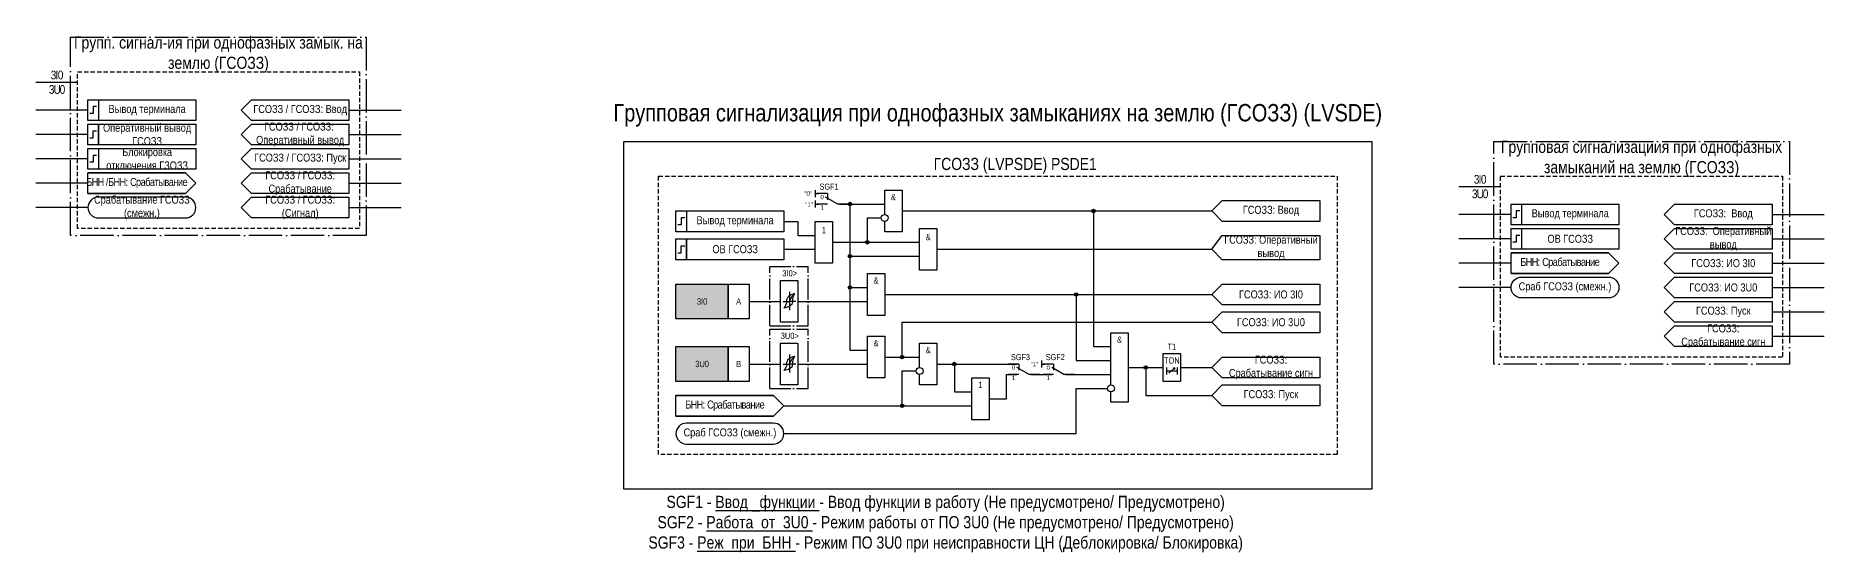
# Model space of a CAD drawing. Header units: millimetres. Extents: x -2185 to 320, y -18 to 149.
# Drawn here: x -1555 to -1041, y -18 to 130 of the extents above; entities that cross this region are included whole.
import ezdxf
from ezdxf.enums import TextEntityAlignment as Align

# ---------------------------------------------------------------- set-up
doc = ezdxf.new("R2010")
doc.units = ezdxf.units.MM
doc.linetypes.add('ACAD_ISO04W100', pattern=[30, 24, -3, 0, -3])
doc.linetypes.add('штриховая2', pattern=[0.375, 0.25, -0.125])
doc.layers.add('TEXT', color=7, linetype='Continuous', lineweight=25)
doc.layers.add('Основная', color=7, linetype='Continuous')
doc.styles.add('1.8_Gost_RD', font='ARIALN.TTF', dxfattribs={"height": 1.8})
doc.styles.add('2.5_Gost_RD', font='ARIALN.TTF', dxfattribs={"height": 2.5})
doc.styles.add('3.5_Gost_RD', font='ARIALN.TTF', dxfattribs={"height": 3.5})
doc.styles.add('Вывод', font='ARIALN.TTF', dxfattribs={"height": 2.5})
doc.styles.add('Компонент', font='ARIALN.TTF', dxfattribs={"height": 3.5})

# ---------------------------------------------------------------- blocks, each defined once
blk = doc.blocks.new('*U892')
at = {"layer": 'Основная', "linetype": 'ACAD_ISO04W100', "ltscale": 0.25}
for p, q in [((0, 0), (11, 0)), ((0, -17), (0, 0)), ((11, -17), (11, 0)), ((0, -17), (11, -17))]:
    blk.add_line(p, q, dxfattribs=at)
at = {"layer": 'Основная', "style": 'Компонент'}
blk.add_attdef('ОУ', text='', height=3.5, dxfattribs=at).set_placement((11, 0), align=Align.MIDDLE_CENTER)
blk = doc.blocks.new('*U958')
at = {"layer": 'Основная', "color": 0}
blk.add_line((0, 0), (7, 4), dxfattribs=at)
at = {"layer": 'Основная', "ltscale": 0.35}
blk.add_line((6, 6), (6, 2.5), dxfattribs=at)
blk = doc.blocks.new('*U985')
at = {"layer": 'Основная', "color": 0}
for p, q in [((-3, 6), (-9, 6)), ((-3, 0), (-9, 0)), ((9, 0), (3, 0))]:
    blk.add_line(p, q, dxfattribs=at)
at = {"layer": 'Основная', "ltscale": 0.25, "xscale": -1}
blk.add_blockref('*U958', (3, 0), dxfattribs=at)
at = {"layer": 'Основная'}
for tag, height, style, p in [('ОУ', 3.5, 'Компонент', (-2, 10)), ('В1', 2.5, 'Вывод', (-14, 6)), ('В2', 2.5, 'Вывод', (-6, 4)), ('В3', 2.5, 'Вывод', (-6, -2))]:
    blk.add_attdef(tag, text='', height=height, dxfattribs=dict(at, style=style)).set_placement(p, align=Align.MIDDLE_CENTER)
blk = doc.blocks.new('Точка')
at = {"ltscale": 100}
h = blk.add_hatch(color=256, dxfattribs=at)
h.dxf.hatch_style = 1
edge = h.paths.add_edge_path()
edge.add_arc((0, 0), 0.5, 0, 360)
blk.add_circle((0, 0), 0.5, dxfattribs=at)

msp = doc.modelspace()

# ---------------------------------------------------------------- hatches: boundary and pattern name
at = {"ltscale": 100, "true_color": 0xf7941d}
h = msp.add_hatch(color=30, dxfattribs=at)
h.dxf.hatch_style = 1
h.paths.add_polyline_path([(-1371, 59), (-1356, 59), (-1356, 49), (-1371, 49)])
h = msp.add_hatch(color=30, dxfattribs=at)
h.dxf.hatch_style = 1
h.paths.add_polyline_path([(-1371, 41), (-1356, 41), (-1356, 31), (-1371, 31)])

# ---------------------------------------------------------------- linework, layer by layer
at = {"ltscale": 100}
for p, q in [((-1555, 117), (-1543, 117)), ((-1540, 109), (-1555, 109)), ((-1465, 109), (-1450, 109)), ((-1540, 102), (-1555, 102)), ((-1465, 102), (-1450, 102)), ((-1540, 95), (-1555, 95)), ((-1465, 95), (-1450, 95)), ((-1540, 88), (-1555, 88)), ((-1465, 88), (-1450, 88)), ((-1331, 86), (-1331, 84)), ((-1331, 85), (-1330, 85)), ((-1331, 83), (-1331, 81)), ((-1146, 87), (-1134, 87)), ((-1540, 81), (-1555, 81)), ((-1465, 81), (-1450, 81)), ((-1331, 82), (-1330, 82)), ((-1131, 79), (-1146, 79)), ((-1056, 79), (-1041, 79)), ((-1131, 72), (-1146, 72)), ((-1056, 72), (-1041, 72)), ((-1131, 65), (-1146, 65)), ((-1056, 65), (-1041, 65)), ((-1131, 58), (-1146, 58)), ((-1056, 58), (-1041, 58)), ((-1056, 51), (-1041, 51)), ((-1056, 44), (-1041, 44)), ((-1266, 37), (-1266, 35)), ((-1266, 36), (-1265, 36))]:
    msp.add_line(p, q, dxfattribs=at)
for p, q in [((-1338.4, 56.72), (-1338.4, 51.52)), ((-1338.4, 38.72), (-1338.4, 33.52))]:
    msp.add_line(p, q)
at = {"color": 7, "ltscale": 100}
for p, q in [((-1340.21, 54), (-1338.4, 54)), ((-1336.58, 54), (-1338.4, 54)), ((-1340.21, 36), (-1338.4, 36)), ((-1336.58, 36), (-1338.4, 36)), ((-1229.33, 33.41), (-1227.66, 34.9)), ((-1227.66, 34.9), (-1228.18, 34.68)), ((-1227.66, 34.9), (-1227.92, 34.43))]:
    msp.add_line(p, q, dxfattribs=at)
at = {"linetype": 'ACAD_ISO04W100', "lineweight": 30, "ltscale": 0.4}
msp.add_lwpolyline([(-1545, 130), (-1460, 130), (-1460, 73), (-1545, 73)], close=True, dxfattribs=at)
at = {"linetype": 'штриховая2', "ltscale": 5}
for points in [[(-1543, 120), (-1462, 120), (-1462, 75), (-1543, 75)], [(-1376, 90), (-1181, 90), (-1181, 10), (-1376, 10)], [(-1134, 90), (-1053, 90), (-1053, 38), (-1134, 38)]]:
    msp.add_lwpolyline(points, close=True, dxfattribs=at)
at = {"ltscale": 100}
for points in [[(-1540, 112), (-1537, 112), (-1537, 106), (-1540, 106)], [(-1540, 112), (-1509, 112), (-1509, 106), (-1540, 106)], [(-1465, 112), (-1465, 106), (-1493, 106), (-1496, 109), (-1493, 112)], [(-1540, 105), (-1537, 105), (-1537, 99), (-1540, 99)], [(-1537, 105), (-1509, 105), (-1509, 99), (-1537, 99)], [(-1465, 105), (-1465, 99), (-1493, 99), (-1496, 102), (-1493, 105)], [(-1540, 98), (-1537, 98), (-1537, 92), (-1540, 92)], [(-1540, 98), (-1509, 98), (-1509, 92), (-1540, 92)], [(-1493, 98), (-1465, 98), (-1465, 92), (-1493, 92), (-1496, 95)], [(-1493, 91), (-1465, 91), (-1465, 85), (-1493, 85), (-1496, 88)], [(-1493, 84), (-1465, 84), (-1465, 78), (-1493, 78), (-1496, 81)], [(-1186, 83), (-1186, 77), (-1214, 77), (-1217, 80), (-1214, 83)], [(-1371, 80), (-1368, 80), (-1368, 74), (-1371, 74)], [(-1371, 80), (-1340, 80), (-1340, 74), (-1371, 74)], [(-1131, 82), (-1128, 82), (-1128, 76), (-1131, 76)], [(-1131, 82), (-1100, 82), (-1100, 76), (-1131, 76)], [(-1056, 82), (-1056, 76), (-1084, 76), (-1087, 79), (-1084, 82)], [(-1371, 72), (-1368, 72), (-1368, 66), (-1371, 66)], [(-1368, 72), (-1340, 72), (-1340, 66), (-1368, 66)], [(-1331, 77), (-1326, 77), (-1326, 65), (-1331, 65)], [(-1301, 75), (-1296, 75), (-1296, 63), (-1301, 63)], [(-1186, 73), (-1186, 66), (-1214, 66), (-1217, 69), (-1214, 73)], [(-1131, 75), (-1128, 75), (-1128, 69), (-1131, 69)], [(-1131, 75), (-1100, 75), (-1100, 69), (-1131, 69)], [(-1056, 75), (-1056, 69), (-1084, 69), (-1087, 72), (-1084, 75)], [(-1084, 68), (-1056, 68), (-1056, 62), (-1084, 62), (-1087, 65)], [(-1316, 62), (-1311, 62), (-1311, 50), (-1316, 50)], [(-1371, 59), (-1356, 59), (-1356, 49), (-1371, 49)], [(-1356, 59), (-1350, 59), (-1350, 49), (-1356, 49)], [(-1341, 60), (-1336, 60), (-1336, 48), (-1341, 48)], [(-1214, 59), (-1186, 59), (-1186, 53), (-1214, 53), (-1217, 56)], [(-1084, 61), (-1056, 61), (-1056, 55), (-1084, 55), (-1087, 58)], [(-1084, 54), (-1056, 54), (-1056, 48), (-1084, 48), (-1087, 51)], [(-1214, 51), (-1186, 51), (-1186, 45), (-1214, 45), (-1217, 48)], [(-1084, 47), (-1056, 47), (-1056, 41), (-1084, 41), (-1087, 44)], [(-1341, 42), (-1336, 42), (-1336, 30), (-1341, 30)], [(-1316, 44), (-1311, 44), (-1311, 32), (-1316, 32)], [(-1371, 41), (-1356, 41), (-1356, 31), (-1371, 31)], [(-1356, 41), (-1350, 41), (-1350, 31), (-1356, 31)], [(-1231, 39), (-1226, 39), (-1226, 31), (-1231, 31)], [(-1214, 38), (-1186, 38), (-1186, 32), (-1214, 32), (-1217, 35)], [(-1286, 32), (-1281, 32), (-1281, 20), (-1286, 20)], [(-1214, 30), (-1186, 30), (-1186, 24), (-1214, 24), (-1217, 27)]]:
    msp.add_lwpolyline(points, close=True, dxfattribs=at)
at = {"lineweight": 30, "ltscale": 100}
for points in [[(-1537.5, 110), (-1538.5, 110), (-1538.5, 108), (-1539.5, 108)], [(-1539.5, 101), (-1538.5, 101), (-1538.5, 103), (-1537.5, 103)], [(-1537.5, 96), (-1538.5, 96), (-1538.5, 94), (-1539.5, 94)], [(-1368.5, 78), (-1369.5, 78), (-1369.5, 76), (-1370.5, 76)], [(-1128.5, 80), (-1129.5, 80), (-1129.5, 78), (-1130.5, 78)], [(-1128.5, 73), (-1129.5, 73), (-1129.5, 71), (-1130.5, 71)], [(-1370.5, 68), (-1369.5, 68), (-1369.5, 70), (-1368.5, 70)]]:
    msp.add_lwpolyline(points, dxfattribs=at)
at = {"color": 3, "ltscale": 100}
msp.add_lwpolyline([(-1386, 100), (-1171, 100), (-1171, 0), (-1386, 0)], close=True, dxfattribs=at)
at = {"color": 251, "linetype": 'ACAD_ISO04W100', "lineweight": 30, "ltscale": 0.4, "true_color": 0x58595b}
msp.add_lwpolyline([(-1136, 100), (-1051, 100), (-1051, 36), (-1136, 36)], close=True, dxfattribs=at)
at = {"ltscale": 100}
for points in [[(-1537, 78), (-1512, 78, 1), (-1512, 84), (-1537, 84, 1)], [(-1128, 55, -1), (-1128, 61), (-1103, 61, -1), (-1103, 55)], [(-1368, 13), (-1343, 13, 1), (-1343, 19), (-1368, 19, 1)]]:
    msp.add_lwpolyline(points, format="xyb", close=True, dxfattribs=at)
for points in [[(-1311, 79), (-1311, 86), (-1306, 86), (-1306, 74), (-1311, 74), (-1311, 77)], [(-1326, 71), (-1316, 71), (-1316, 78), (-1312, 78)], [(-1324, 82), (-1311, 82)], [(-1324, 82), (-1321, 82), (-1321, 58), (-1316, 58)], [(-1324, 82), (-1321, 82), (-1321, 67), (-1301, 67)], [(-1324, 82), (-1321, 82), (-1321, 40), (-1316, 40)], [(-1306, 80), (-1217, 80)], [(-1306, 80), (-1251, 80), (-1251, 41), (-1246, 41)], [(-1340, 77), (-1336, 77), (-1336, 73), (-1331, 73)], [(-1340, 69), (-1331, 69)], [(-1326, 71), (-1301, 71)], [(-1296, 69), (-1217, 69)], [(-1350, 54), (-1341, 54)], [(-1336, 54), (-1316, 54)], [(-1311, 56), (-1256, 56), (-1256, 37), (-1246, 37)], [(-1311, 56), (-1217, 56)], [(-1311, 38), (-1306, 38), (-1306, 48), (-1217, 48)], [(-1301, 35), (-1301, 42), (-1296, 42), (-1296, 30), (-1301, 30), (-1301, 33)], [(-1246, 30), (-1246, 45), (-1241, 45), (-1241, 25), (-1246, 25), (-1246, 28)], [(-1350, 36), (-1341, 36)], [(-1336, 36), (-1316, 36)], [(-1311, 38), (-1301, 38)], [(-1296, 36), (-1291, 36), (-1291, 28), (-1286, 28)], [(-1296, 36), (-1273, 36)], [(-1340, 24), (-1306, 24), (-1306, 34), (-1302, 34)], [(-1281, 26), (-1276, 26), (-1276, 33), (-1273, 33)], [(-1269, 33), (-1263, 33)], [(-1259, 33), (-1246, 33)], [(-1241, 35), (-1231, 35)], [(-1241, 35), (-1236, 35), (-1236, 27), (-1217, 27)], [(-1230, 35), (-1230, 33)], [(-1230, 34), (-1227, 34)], [(-1227, 35), (-1227, 33)], [(-1226, 35), (-1217, 35)], [(-1340, 16), (-1256, 16), (-1256, 29), (-1247, 29)], [(-1340, 24), (-1286, 24)]]:
    msp.add_lwpolyline(points, dxfattribs=at)
msp.add_circle((-1311, 78), 1)
for centre in [(-1301, 34), (-1246, 29)]:
    msp.add_circle(centre, 1, dxfattribs=at)
for points in [[(-1339.2, 53.92), (-1339.4, 53.13), (-1340, 52.12)], [(-1337.52, 53.92), (-1337.75, 53.13), (-1338.24, 52.67), (-1340, 52.12)], [(-1339.2, 53.92), (-1339.05, 54.71), (-1338.56, 55.54), (-1336.8, 56.26)], [(-1338.4, 54), (-1338, 54.72), (-1337.53, 55.6), (-1336.8, 56.26)], [(-1337.52, 53.92), (-1337.4, 54.71), (-1337.19, 55.54), (-1336.8, 56.26)], [(-1339.2, 35.92), (-1339.05, 36.71), (-1338.56, 37.54), (-1336.8, 38.26)], [(-1338.4, 36), (-1338, 36.72), (-1337.53, 37.6), (-1336.8, 38.26)], [(-1337.52, 35.92), (-1337.4, 36.71), (-1337.19, 37.54), (-1336.8, 38.26)], [(-1339.2, 35.92), (-1339.4, 35.13), (-1340, 34.12)], [(-1337.52, 35.92), (-1337.75, 35.13), (-1338.24, 34.67), (-1340, 34.12)]]:
    msp.add_spline(points, degree=3)
at = {"layer": 'TEXT', "ltscale": 100}
for points in [[(-1540, 85), (-1512, 85), (-1509, 88), (-1512, 91), (-1540, 91), (-1512, 91), (-1509, 88), (-1512, 85), (-1540, 85), (-1540, 91)], [(-1131, 62), (-1103, 62), (-1100, 65), (-1103, 68), (-1131, 68), (-1103, 68), (-1100, 65), (-1103, 62), (-1131, 62), (-1131, 68)], [(-1371, 21), (-1343, 21), (-1340, 24), (-1343, 27), (-1371, 27), (-1343, 27), (-1340, 24), (-1343, 21), (-1371, 21), (-1371, 27)]]:
    msp.add_lwpolyline(points, dxfattribs=at)

# ---------------------------------------------------------------- block references
at = {"ltscale": 100}
for p in [(-1321, 82), (-1251, 80), (-1321, 67), (-1316, 71), (-1321, 58), (-1256, 56), (-1306, 38), (-1291, 36), (-1236, 35), (-1306, 24)]:
    msp.add_blockref('Точка', p, dxfattribs=at)
at = {"layer": 'Основная', "ltscale": 0.25, "xscale": 0.5, "yscale": 0.5, "zscale": 0.5}
for p, values in [((-1326, 82), {'ОУ': 'SGF1', 'В1': '"0"', 'В2': '0', 'В3': '1'}), ((-1261, 33), {'ОУ': 'SGF2', 'В1': '"1"', 'В2': '0', 'В3': '1'})]:
    msp.add_blockref('*U985', p, dxfattribs=at).add_auto_attribs(values)
at = {"layer": 'Основная', "ltscale": 0.25}
for p in [(-1344, 64), (-1344, 46)]:
    msp.add_blockref('*U892', p, dxfattribs=at)
ref = msp.add_blockref('*U985', (-1271, 33), dxfattribs=dict(at, xscale=0.5, yscale=0.5, zscale=0.5))
ref.add_attrib('ОУ', 'SGF3', dxfattribs={"height": 1.75, "style": 'Компонент'}).set_placement((-1272, 38), align=Align.MIDDLE_CENTER)
ref.add_attrib('В2', '0', dxfattribs={"height": 1.25, "style": 'Вывод'}).set_placement((-1274, 35), align=Align.MIDDLE_CENTER)
ref.add_attrib('В3', '1', dxfattribs={"height": 1.25, "style": 'Вывод'}).set_placement((-1274, 32), align=Align.MIDDLE_CENTER)

# ---------------------------------------------------------------- texts
at = {"color": 30, "ltscale": 100, "attachment_point": 5, "style": '3.5_Gost_RD'}
for s, insert, char_height, width in [('Групп. сигнал-ия при однофазных замык. на землю (ГСОЗЗ)', (-1502.5, 125), 3.5, 85), ('{\\C3;Групповая сигнализация при однофазных замыканиях на землю (ГСОЗЗ) (LVSDE)}', (-1278.5, 107.5), 5, 215), ('Групповая сигнализациия при однофазных замыканий на землю (ГСОЗЗ)', (-1093.5, 95), 3.5, 85), ('ГСОЗЗ (LVPSDE) {\\C6;PSDE1}', (-1273.5, 93), 3.5, 205), ('SGF1 - {\\LВвод _функции} - Ввод функции в работу (Не предусмотрено/ Предусмотрено)\\PSGF2 - {\\LРабота_от_3U0} - Режим работы от ПО 3U0 (Не предусмотрено/ Предусмотрено)\\PSGF3 - {\\LРеж_при_БНН} - Режим ПО 3U0 при неисправности ЦН (Деблокировка/ Блокировка)', (-1293.5, -10), 3.5, 175)]:
    msp.add_mtext(s, dxfattribs=dict(at, insert=insert, char_height=char_height, width=width))
at = {"ltscale": 100, "attachment_point": 5}
for s, insert, char_height, width, style in [('{\\T0.8;3I0\\P3U0}', (-1549, 117), 2.5, 10, '2.5_Gost_RD'), ('ГСОЗЗ / ГСОЗЗ: Ввод', (-1479, 109), 2.3, 28, '2.5_Gost_RD'), ('ГСОЗЗ / ГСОЗЗ:  Оперативный вывод', (-1479, 102), 2.3, 28, '2.5_Gost_RD'), ('ГСОЗЗ / ГСОЗЗ: Пуск', (-1479, 95), 2.3, 28, '2.5_Gost_RD'), ('ГСОЗЗ / ГСОЗЗ: Срабатывание', (-1479, 88), 2.3, 28, '2.5_Gost_RD'), ('{\\T0.8;3I0\\P3U0}', (-1140, 87), 2.5, 10, '2.5_Gost_RD'), ('Срабатывание ГСОЗЗ (смежн.)', (-1524.5, 81), 2.3, 31, '2.5_Gost_RD'), ('ГСОЗЗ / ГСОЗЗ: (Сигнал)', (-1479, 81), 2.3, 28, '2.5_Gost_RD'), ('&', (-1308.5, 84), 1.8, 5, '2.5_Gost_RD'), ('ГСОЗЗ: Ввод', (-1200, 80), 2.3, 28, '2.5_Gost_RD'), ('ГСОЗЗ:  Ввод', (-1070, 79), 2.3, 28, '2.5_Gost_RD'), ('1', (-1328.5, 74.5), 1.8, 5, '2.5_Gost_RD'), ('&', (-1298.5, 72.5), 1.8, 5, '2.5_Gost_RD'), ('ГСОЗЗ: Оперативный вывод', (-1200, 69.5), 2.3, 28, '2.5_Gost_RD'), ('ГСОЗЗ:  Оперативный вывод', (-1070, 72), 2.3, 30.44, '2.5_Gost_RD'), ('ГСОЗЗ: ИО 3I0', (-1070, 65), 2.3, 28, '2.5_Gost_RD'), ('&', (-1313.5, 60), 1.8, 5, '2.5_Gost_RD'), ('ГСОЗЗ: ИО 3I0', (-1200, 56), 2.3, 28, '2.5_Gost_RD'), ('Сраб ГСОЗЗ (смежн.)', (-1115.5, 58), 2.3, 31, '2.5_Gost_RD'), ('ГСОЗЗ: ИО 3U0', (-1070, 58), 2.3, 28, '2.5_Gost_RD'), ('3I0', (-1363.5, 54), 1.8, 15, '1.8_Gost_RD'), ('А', (-1353, 54), 1.8, 6, '1.8_Gost_RD'), ('ГСОЗЗ: Пуск', (-1070, 51), 2.3, 28, '2.5_Gost_RD'), ('ГСОЗЗ: ИО 3U0', (-1200, 48), 2.3, 28, '2.5_Gost_RD'), ('ГСОЗЗ: Срабатывание сигн', (-1070, 44), 2.3, 28, '2.5_Gost_RD'), ('&', (-1313.5, 42), 1.8, 5, '2.5_Gost_RD'), ('&', (-1243.5, 43), 1.8, 5, '2.5_Gost_RD'), ('T1', (-1228.5, 41), 1.8, 5, '2.5_Gost_RD'), ('3U0', (-1363.5, 36), 1.8, 15, '1.8_Gost_RD'), ('В', (-1353, 36), 1.8, 6, '1.8_Gost_RD'), ('&', (-1298.5, 40), 1.8, 5, '2.5_Gost_RD'), ('TON', (-1228.5, 37), 1.8, 5, '2.5_Gost_RD'), ('ГСОЗЗ: Срабатывание сигн', (-1200, 35), 2.3, 28, '2.5_Gost_RD'), ('1', (-1283.5, 30), 1.8, 5, '2.5_Gost_RD'), ('ГСОЗЗ: Пуск', (-1200, 27), 2.3, 28, '2.5_Gost_RD')]:
    msp.add_mtext(s, dxfattribs=dict(at, insert=insert, char_height=char_height, width=width, style=style))
at = {"color": 0, "ltscale": 100, "insert": (-1523, 95), "char_height": 2.3, "width": 28, "attachment_point": 5, "style": '2.5_Gost_RD'}
msp.add_mtext('{\\C256;Блокировка отключения ГЗОЗЗ}', dxfattribs=at)
at = {"ltscale": 100, "insert": (-1333.84, 82.5), "char_height": 1.25, "attachment_point": 1, "style": '3.5_Gost_RD'}
msp.add_mtext_dynamic_manual_height_columns('"1"', width=2, gutter_width=17.5, heights=[0], dxfattribs=at)
at = {"color": 7, "ltscale": 100, "char_height": 1.8, "attachment_point": 1, "style": '1.8_Gost_RD'}
for s, insert in [('\\pi3.56371;3I0>', (-1344, 63)), ('\\pi3.10634;3U0>', (-1344, 45))]:
    msp.add_mtext_dynamic_manual_height_columns(s, width=11, gutter_width=17.5, heights=[0], dxfattribs=dict(at, insert=insert))
at = {"layer": 'TEXT', "color": 0, "ltscale": 100, "char_height": 2.3, "width": 28, "attachment_point": 5, "style": '2.5_Gost_RD'}
for s, insert in [('{\\C256;Вывод терминала}', (-1523, 109)), ('{\\C256;Оперативный вывод ГСОЗЗ}', (-1523, 102)), ('{\\C256;Вывод терминала}', (-1354, 77)), ('{\\C256;Вывод терминала}', (-1114, 79)), ('{\\C256;ОВ ГСОЗЗ}', (-1114, 72)), ('{\\C256;ОВ ГСОЗЗ}', (-1354, 69))]:
    msp.add_mtext(s, dxfattribs=dict(at, insert=insert))
at = {"layer": 'TEXT', "ltscale": 100, "char_height": 2.3, "attachment_point": 5, "style": '2.5_Gost_RD'}
for s, insert, width in [('{\\T0.9;БНН /БНН: Срабатывание}', (-1526, 88), 28), ('{\\T0.9;БНН: Срабатывание}', (-1117, 65), 28), ('{\\T0.9;БНН: Срабатывание}', (-1357, 24), 28), ('Сраб ГСОЗЗ (смежн.)', (-1355.5, 16), 31)]:
    msp.add_mtext(s, dxfattribs=dict(at, insert=insert, width=width))

doc.saveas('drawing.dxf')
